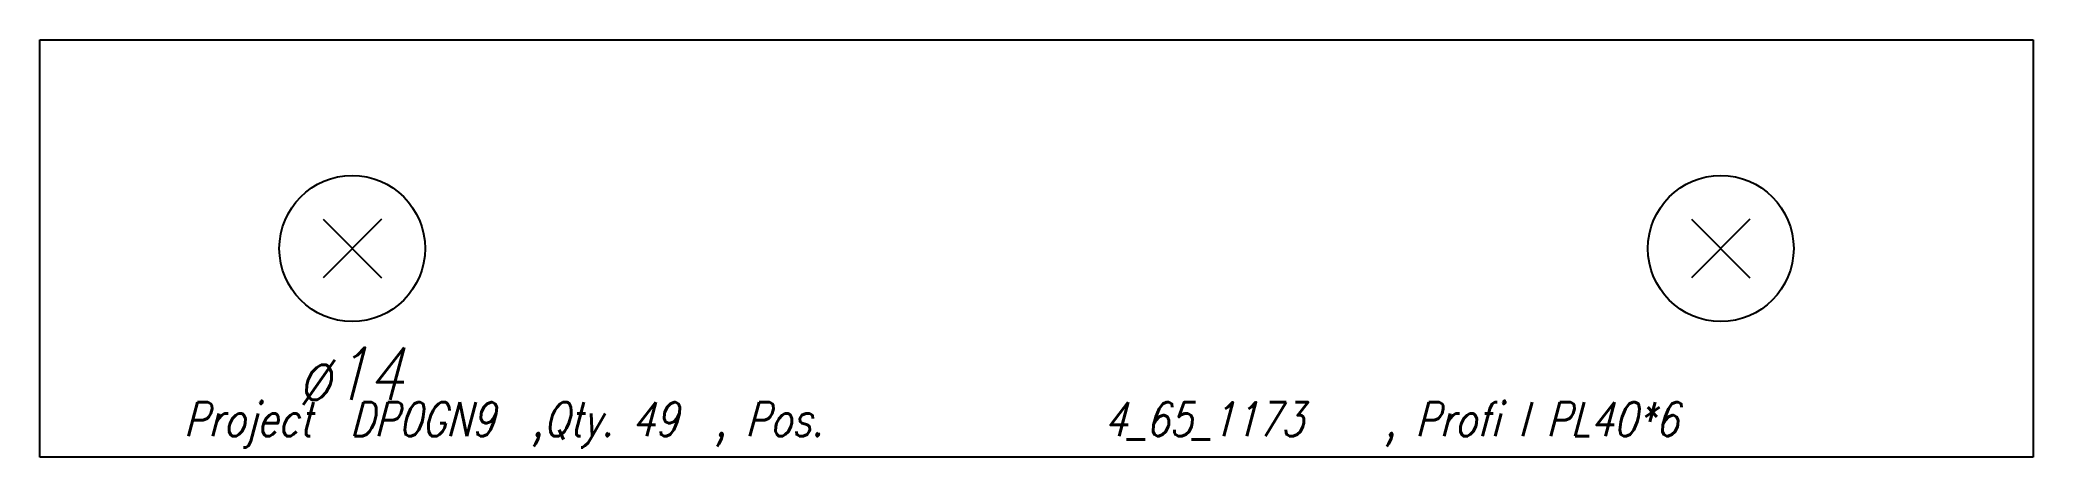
# Model space of a CAD drawing. Extents: x 0 to 191, y -20 to 20.
import ezdxf

# ---------------------------------------------------------------- set-up
doc = ezdxf.new("R2010")
doc.units = 0
doc.header["$LTSCALE"] = 10
for name, color, linetype in [('BEZ_SCHRAUBEN', 7, 'CONTINUOUS'), ('SCHRAUBEN', 7, 'CONTINUOUS'), ('TEILE', 7, 'CONTINUOUS'), ('UNTERSCHRIFT', 7, 'CONTINUOUS')]:
    doc.layers.add(name, color=color, linetype=linetype)
doc.styles.get("Standard").update_dxf_attribs({"font": 'ROMANS'})

msp = doc.modelspace()

# ---------------------------------------------------------------- linework, layer by layer
at = {"layer": 'SCHRAUBEN', "color": 6}
for p, q in [((32.799999, 2.800067), (27.200001, -2.799933)), ((27.200001, 2.800067), (32.799999, -2.799933)), ((164.248291, 2.799876), (158.648285, -2.800124)), ((158.648285, 2.799876), (164.248291, -2.800124))]:
    msp.add_line(p, q, dxfattribs=at)
at = {"layer": 'SCHRAUBEN', "color": 2}
for centre, radius in [((30, 0.000067), 7), ((161.448288, -0.000124), 7.000015)]:
    msp.add_circle(centre, radius, dxfattribs=at)
at = {"layer": 'TEILE', "color": 2}
for p, q in [((0, -20), (0, 20)), ((0, 20), (191.448288, 20)), ((191.448288, 20), (191.448288, -20)), ((191.448288, -20), (0, -20))]:
    msp.add_line(p, q, dxfattribs=at)

# ---------------------------------------------------------------- texts
at = {"layer": 'BEZ_SCHRAUBEN', "color": 2, "oblique": 15, "width": 0.8}
msp.add_text(' ø14', height=5, dxfattribs=at).set_placement((22, -14.499932))
at = {"layer": 'UNTERSCHRIFT', "color": 2, "oblique": 15, "width": 0.8}
for s, p in [('Project  DP0GN9  ,Qty. 49  , Pos. ', (13.824146, -18)), ('4_65_1173', (102.224136, -18)), ('  , Profi l PL40*6', (125.624146, -18))]:
    msp.add_text(s, height=3.25, dxfattribs=at).set_placement(p)

doc.saveas('drawing.dxf')
